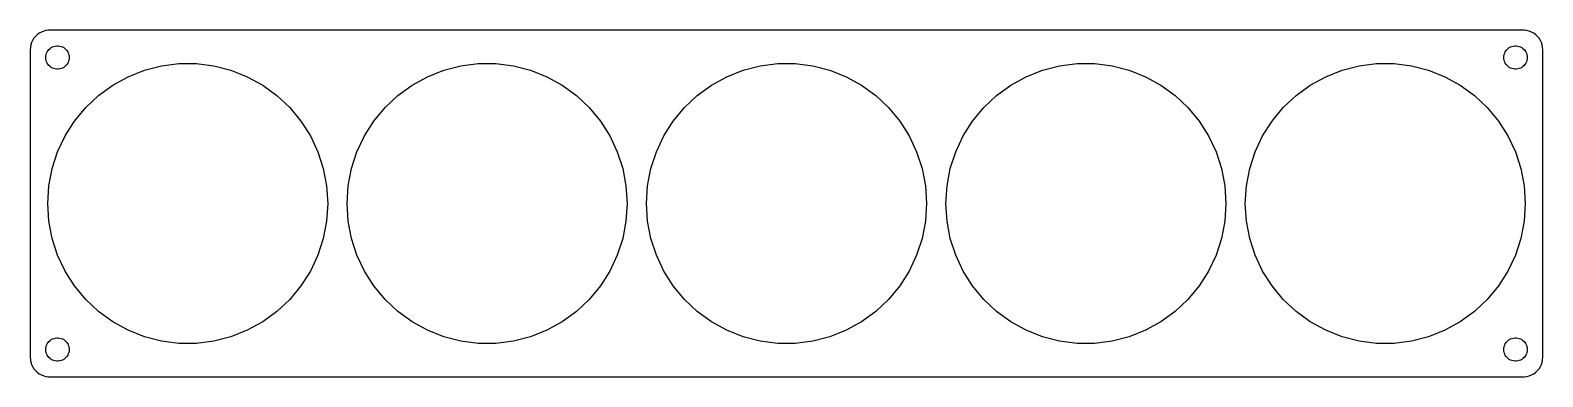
# Model space of a CAD drawing. Header units: metres. Extents: x -194 to 194, y -44 to 44.
import ezdxf

# ---------------------------------------------------------------- set-up
doc = ezdxf.new("R2010")
doc.units = ezdxf.units.M

msp = doc.modelspace()

# ---------------------------------------------------------------- linework, layer by layer
for p, q in [((-193.145, 42.9227), (-193.545, 42.4389)), ((-192.687, 43.3526), (-193.145, 42.9227)), ((-192.179, 43.7216), (-192.687, 43.3526)), ((-191.629, 44.0241), (-192.179, 43.7216)), ((-191.045, 44.2553), (-191.629, 44.0241)), ((-190.437, 44.4114), (-191.045, 44.2553)), ((-189.814, 44.4901), (-190.437, 44.4114)), ((189.814, 44.4901), (-189.814, 44.4901)), ((190.437, 44.4114), (189.814, 44.4901)), ((191.045, 44.2553), (190.437, 44.4114)), ((191.629, 44.0241), (191.045, 44.2553)), ((192.179, 43.7216), (191.629, 44.0241)), ((192.687, 43.3526), (192.179, 43.7216)), ((193.145, 42.9227), (192.687, 43.3526)), ((193.545, 42.4389), (193.145, 42.9227)), ((-194.461, 40.1267), (-194.5, 39.5)), ((-194.5, 39.5), (-194.5, -39.5)), ((-194.343, 40.7434), (-194.461, 40.1267)), ((-194.149, 41.3406), (-194.343, 40.7434)), ((-193.882, 41.9088), (-194.149, 41.3406)), ((-193.545, 42.4389), (-193.882, 41.9088)), ((-190.289, 38.6044), (-190.129, 38.9453)), ((-190.129, 38.9453), (-189.927, 39.2634)), ((-189.927, 39.2634), (-189.687, 39.5536)), ((-189.687, 39.5536), (-189.412, 39.8115)), ((-189.412, 39.8115), (-189.107, 40.033)), ((-189.107, 40.033), (-188.777, 40.2145)), ((-188.777, 40.2145), (-188.427, 40.3532)), ((-188.427, 40.3532), (-188.062, 40.4469)), ((-188.062, 40.4469), (-187.688, 40.4941)), ((-187.688, 40.4941), (-187.312, 40.4941)), ((-187.312, 40.4941), (-186.938, 40.4469)), ((-186.938, 40.4469), (-186.573, 40.3532)), ((-186.573, 40.3532), (-186.223, 40.2145)), ((-186.223, 40.2145), (-185.893, 40.033)), ((-185.893, 40.033), (-185.588, 39.8115)), ((-185.588, 39.8115), (-185.313, 39.5536)), ((-185.313, 39.5536), (-185.073, 39.2634)), ((-185.073, 39.2634), (-184.871, 38.9453)), ((-184.871, 38.9453), (-184.711, 38.6044)), ((184.711, 38.6044), (184.871, 38.9453)), ((184.871, 38.9453), (185.073, 39.2634)), ((185.073, 39.2634), (185.313, 39.5536)), ((185.313, 39.5536), (185.588, 39.8115)), ((185.588, 39.8115), (185.893, 40.033)), ((185.893, 40.033), (186.223, 40.2145)), ((186.223, 40.2145), (186.573, 40.3532)), ((186.573, 40.3532), (186.938, 40.4469)), ((186.938, 40.4469), (187.312, 40.4941)), ((187.312, 40.4941), (187.688, 40.4941)), ((187.688, 40.4941), (188.062, 40.4469)), ((188.062, 40.4469), (188.427, 40.3532)), ((188.427, 40.3532), (188.777, 40.2145)), ((188.777, 40.2145), (189.107, 40.033)), ((189.107, 40.033), (189.412, 39.8115)), ((189.412, 39.8115), (189.687, 39.5536)), ((189.687, 39.5536), (189.927, 39.2634)), ((189.927, 39.2634), (190.129, 38.9453)), ((190.129, 38.9453), (190.289, 38.6044)), ((193.882, 41.9088), (193.545, 42.4389)), ((194.149, 41.3406), (193.882, 41.9088)), ((194.343, 40.7434), (194.149, 41.3406)), ((194.461, 40.1267), (194.343, 40.7434)), ((194.5, 39.5), (194.461, 40.1267)), ((194.5, -39.5), (194.5, 39.5)), ((-190.5, 37.5), (-190.476, 37.876)), ((-190.476, 37.124), (-190.5, 37.5)), ((-190.476, 37.876), (-190.406, 38.2461)), ((-190.406, 36.7539), (-190.476, 37.124)), ((-190.406, 38.2461), (-190.289, 38.6044)), ((-190.289, 36.3956), (-190.406, 36.7539)), ((-190.129, 36.0547), (-190.289, 36.3956)), ((-189.927, 35.7366), (-190.129, 36.0547)), ((-189.687, 35.4464), (-189.927, 35.7366)), ((-189.412, 35.1885), (-189.687, 35.4464)), ((-189.107, 34.967), (-189.412, 35.1885)), ((-185.588, 35.1885), (-185.893, 34.967)), ((-185.313, 35.4464), (-185.588, 35.1885)), ((-185.073, 35.7366), (-185.313, 35.4464)), ((-184.871, 36.0547), (-185.073, 35.7366)), ((-184.711, 36.3956), (-184.871, 36.0547)), ((-184.711, 38.6044), (-184.594, 38.2461)), ((-184.594, 36.7539), (-184.711, 36.3956)), ((-184.594, 38.2461), (-184.524, 37.876)), ((-184.524, 37.124), (-184.594, 36.7539)), ((-184.524, 37.876), (-184.5, 37.5)), ((-184.5, 37.5), (-184.524, 37.124)), ((-165.125, 34.238), (-160.746, 35.3623)), ((-160.746, 35.3623), (-156.26, 35.929)), ((-156.26, 35.929), (-151.74, 35.929)), ((-151.74, 35.929), (-147.254, 35.3623)), ((-147.254, 35.3623), (-142.875, 34.238)), ((-88.1246, 34.238), (-83.7457, 35.3623)), ((-83.7457, 35.3623), (-79.2605, 35.929)), ((-79.2605, 35.929), (-74.7395, 35.929)), ((-74.7395, 35.929), (-70.2543, 35.3623)), ((-70.2543, 35.3623), (-65.8754, 34.238)), ((-11.1246, 34.238), (-6.74571, 35.3623)), ((-6.74571, 35.3623), (-2.26045, 35.929)), ((-2.26045, 35.929), (2.26045, 35.929)), ((2.26045, 35.929), (6.74571, 35.3623)), ((6.74571, 35.3623), (11.1246, 34.238)), ((65.8754, 34.238), (70.2543, 35.3623)), ((70.2543, 35.3623), (74.7395, 35.929)), ((74.7395, 35.929), (79.2605, 35.929)), ((79.2605, 35.929), (83.7457, 35.3623)), ((83.7457, 35.3623), (88.1246, 34.238)), ((142.875, 34.238), (147.254, 35.3623)), ((147.254, 35.3623), (151.74, 35.929)), ((151.74, 35.929), (156.26, 35.929)), ((156.26, 35.929), (160.746, 35.3623)), ((160.746, 35.3623), (165.125, 34.238)), ((184.5, 37.5), (184.524, 37.876)), ((184.524, 37.124), (184.5, 37.5)), ((184.524, 37.876), (184.594, 38.2461)), ((184.594, 36.7539), (184.524, 37.124)), ((184.594, 38.2461), (184.711, 38.6044)), ((184.711, 36.3956), (184.594, 36.7539)), ((184.871, 36.0547), (184.711, 36.3956)), ((185.073, 35.7366), (184.871, 36.0547)), ((185.313, 35.4464), (185.073, 35.7366)), ((185.588, 35.1885), (185.313, 35.4464)), ((185.893, 34.967), (185.588, 35.1885)), ((189.412, 35.1885), (189.107, 34.967)), ((189.687, 35.4464), (189.412, 35.1885)), ((189.927, 35.7366), (189.687, 35.4464)), ((190.129, 36.0547), (189.927, 35.7366)), ((190.289, 36.3956), (190.129, 36.0547)), ((190.289, 38.6044), (190.406, 38.2461)), ((190.406, 36.7539), (190.289, 36.3956)), ((190.406, 38.2461), (190.476, 37.876)), ((190.476, 37.124), (190.406, 36.7539)), ((190.476, 37.876), (190.5, 37.5)), ((190.5, 37.5), (190.476, 37.124)), ((-188.777, 34.7855), (-189.107, 34.967)), ((-188.427, 34.6468), (-188.777, 34.7855)), ((-188.062, 34.5531), (-188.427, 34.6468)), ((-187.688, 34.5059), (-188.062, 34.5531)), ((-187.312, 34.5059), (-187.688, 34.5059)), ((-186.938, 34.5531), (-187.312, 34.5059)), ((-186.573, 34.6468), (-186.938, 34.5531)), ((-186.223, 34.7855), (-186.573, 34.6468)), ((-185.893, 34.967), (-186.223, 34.7855)), ((-173.29, 30.3958), (-169.328, 32.5738)), ((-169.328, 32.5738), (-165.125, 34.238)), ((-142.875, 34.238), (-138.672, 32.5738)), ((-138.672, 32.5738), (-134.71, 30.3958)), ((-96.2898, 30.3958), (-92.328, 32.5738)), ((-92.328, 32.5738), (-88.1246, 34.238)), ((-65.8754, 34.238), (-61.6719, 32.5738)), ((-61.6719, 32.5738), (-57.7102, 30.3958)), ((-19.2898, 30.3958), (-15.328, 32.5738)), ((-15.328, 32.5738), (-11.1246, 34.238)), ((11.1246, 34.238), (15.328, 32.5738)), ((15.328, 32.5738), (19.2898, 30.3958)), ((57.7102, 30.3958), (61.6719, 32.5738)), ((61.6719, 32.5738), (65.8754, 34.238)), ((88.1246, 34.238), (92.328, 32.5738)), ((92.328, 32.5738), (96.2898, 30.3958)), ((134.71, 30.3958), (138.672, 32.5738)), ((138.672, 32.5738), (142.875, 34.238)), ((165.125, 34.238), (169.328, 32.5738)), ((169.328, 32.5738), (173.29, 30.3958)), ((186.223, 34.7855), (185.893, 34.967)), ((186.573, 34.6468), (186.223, 34.7855)), ((186.938, 34.5531), (186.573, 34.6468)), ((187.312, 34.5059), (186.938, 34.5531)), ((187.688, 34.5059), (187.312, 34.5059)), ((188.062, 34.5531), (187.688, 34.5059)), ((188.427, 34.6468), (188.062, 34.5531)), ((188.777, 34.7855), (188.427, 34.6468)), ((189.107, 34.967), (188.777, 34.7855)), ((-180.243, 24.6437), (-176.947, 27.7385)), ((-176.947, 27.7385), (-173.29, 30.3958)), ((-134.71, 30.3958), (-131.053, 27.7385)), ((-131.053, 27.7385), (-127.757, 24.6437)), ((-103.243, 24.6437), (-99.9473, 27.7385)), ((-99.9473, 27.7385), (-96.2898, 30.3958)), ((-57.7102, 30.3958), (-54.0527, 27.7385)), ((-54.0527, 27.7385), (-50.7571, 24.6437)), ((-26.2429, 24.6437), (-22.9473, 27.7385)), ((-22.9473, 27.7385), (-19.2898, 30.3958)), ((19.2898, 30.3958), (22.9473, 27.7385)), ((22.9473, 27.7385), (26.2429, 24.6437)), ((50.7571, 24.6437), (54.0527, 27.7385)), ((54.0527, 27.7385), (57.7102, 30.3958)), ((96.2898, 30.3958), (99.9473, 27.7385)), ((99.9473, 27.7385), (103.243, 24.6437)), ((127.757, 24.6437), (131.053, 27.7385)), ((131.053, 27.7385), (134.71, 30.3958)), ((173.29, 30.3958), (176.947, 27.7385)), ((176.947, 27.7385), (180.243, 24.6437)), ((-183.125, 21.1603), (-180.243, 24.6437)), ((-127.757, 24.6437), (-124.875, 21.1603)), ((-106.125, 21.1603), (-103.243, 24.6437)), ((-50.7571, 24.6437), (-47.8754, 21.1603)), ((-29.1246, 21.1603), (-26.2429, 24.6437)), ((26.2429, 24.6437), (29.1246, 21.1603)), ((47.8754, 21.1603), (50.7571, 24.6437)), ((103.243, 24.6437), (106.125, 21.1603)), ((124.875, 21.1603), (127.757, 24.6437)), ((180.243, 24.6437), (183.125, 21.1603)), ((-185.547, 17.3431), (-183.125, 21.1603)), ((-124.875, 21.1603), (-122.453, 17.3431)), ((-108.547, 17.3431), (-106.125, 21.1603)), ((-47.8754, 21.1603), (-45.453, 17.3431)), ((-31.547, 17.3431), (-29.1246, 21.1603)), ((29.1246, 21.1603), (31.547, 17.3431)), ((45.453, 17.3431), (47.8754, 21.1603)), ((106.125, 21.1603), (108.547, 17.3431)), ((122.453, 17.3431), (124.875, 21.1603)), ((183.125, 21.1603), (185.547, 17.3431)), ((-187.472, 13.2525), (-185.547, 17.3431)), ((-122.453, 17.3431), (-120.528, 13.2525)), ((-110.472, 13.2525), (-108.547, 17.3431)), ((-45.453, 17.3431), (-43.528, 13.2525)), ((-33.472, 13.2525), (-31.547, 17.3431)), ((31.547, 17.3431), (33.472, 13.2525)), ((43.528, 13.2525), (45.453, 17.3431)), ((108.547, 17.3431), (110.472, 13.2525)), ((120.528, 13.2525), (122.453, 17.3431)), ((185.547, 17.3431), (187.472, 13.2525)), ((-188.869, 8.95284), (-187.472, 13.2525)), ((-120.528, 13.2525), (-119.131, 8.95284)), ((-111.869, 8.95284), (-110.472, 13.2525)), ((-43.528, 13.2525), (-42.131, 8.95284)), ((-34.869, 8.95284), (-33.472, 13.2525)), ((33.472, 13.2525), (34.869, 8.95284)), ((42.131, 8.95284), (43.528, 13.2525)), ((110.472, 13.2525), (111.869, 8.95284)), ((119.131, 8.95284), (120.528, 13.2525)), ((187.472, 13.2525), (188.869, 8.95284)), ((-189.716, 4.51199), (-188.869, 8.95284)), ((-119.131, 8.95284), (-118.284, 4.51199)), ((-112.716, 4.51199), (-111.869, 8.95284)), ((-42.131, 8.95284), (-41.2839, 4.51199)), ((-35.7161, 4.51199), (-34.869, 8.95284)), ((34.869, 8.95284), (35.7161, 4.51199)), ((41.2839, 4.51199), (42.131, 8.95284)), ((111.869, 8.95284), (112.716, 4.51199)), ((118.284, 4.51199), (119.131, 8.95284)), ((188.869, 8.95284), (189.716, 4.51199)), ((-190, 0), (-189.716, 4.51199)), ((-118.284, 4.51199), (-118, 0)), ((-113, 0), (-112.716, 4.51199)), ((-41.2839, 4.51199), (-41, 0)), ((-36, 0), (-35.7161, 4.51199)), ((35.7161, 4.51199), (36, 0)), ((41, 0), (41.2839, 4.51199)), ((112.716, 4.51199), (113, 0)), ((118, 0), (118.284, 4.51199)), ((189.716, 4.51199), (190, 0)), ((-189.716, -4.51199), (-190, 0)), ((-118, 0), (-118.284, -4.51199)), ((-112.716, -4.51199), (-113, 0)), ((-41, 0), (-41.2839, -4.51199)), ((-35.7161, -4.51199), (-36, 0)), ((36, 0), (35.7161, -4.51199)), ((41.2839, -4.51199), (41, 0)), ((113, 0), (112.716, -4.51199)), ((118.284, -4.51199), (118, 0)), ((190, 0), (189.716, -4.51199)), ((-188.869, -8.95284), (-189.716, -4.51199)), ((-118.284, -4.51199), (-119.131, -8.95284)), ((-111.869, -8.95284), (-112.716, -4.51199)), ((-41.2839, -4.51199), (-42.131, -8.95284)), ((-34.869, -8.95284), (-35.7161, -4.51199)), ((35.7161, -4.51199), (34.869, -8.95284)), ((42.131, -8.95284), (41.2839, -4.51199)), ((112.716, -4.51199), (111.869, -8.95284)), ((119.131, -8.95284), (118.284, -4.51199)), ((189.716, -4.51199), (188.869, -8.95284)), ((-187.472, -13.2525), (-188.869, -8.95284)), ((-119.131, -8.95284), (-120.528, -13.2525)), ((-110.472, -13.2525), (-111.869, -8.95284)), ((-42.131, -8.95284), (-43.528, -13.2525)), ((-33.472, -13.2525), (-34.869, -8.95284)), ((34.869, -8.95284), (33.472, -13.2525)), ((43.528, -13.2525), (42.131, -8.95284)), ((111.869, -8.95284), (110.472, -13.2525)), ((120.528, -13.2525), (119.131, -8.95284)), ((188.869, -8.95284), (187.472, -13.2525)), ((-185.547, -17.3431), (-187.472, -13.2525)), ((-120.528, -13.2525), (-122.453, -17.3431)), ((-108.547, -17.3431), (-110.472, -13.2525)), ((-43.528, -13.2525), (-45.453, -17.3431)), ((-31.547, -17.3431), (-33.472, -13.2525)), ((33.472, -13.2525), (31.547, -17.3431)), ((45.453, -17.3431), (43.528, -13.2525)), ((110.472, -13.2525), (108.547, -17.3431)), ((122.453, -17.3431), (120.528, -13.2525)), ((187.472, -13.2525), (185.547, -17.3431)), ((-183.125, -21.1603), (-185.547, -17.3431)), ((-122.453, -17.3431), (-124.875, -21.1603)), ((-106.125, -21.1603), (-108.547, -17.3431)), ((-45.453, -17.3431), (-47.8754, -21.1603)), ((-29.1246, -21.1603), (-31.547, -17.3431)), ((31.547, -17.3431), (29.1246, -21.1603)), ((47.8754, -21.1603), (45.453, -17.3431)), ((108.547, -17.3431), (106.125, -21.1603)), ((124.875, -21.1603), (122.453, -17.3431)), ((185.547, -17.3431), (183.125, -21.1603)), ((-180.243, -24.6437), (-183.125, -21.1603)), ((-124.875, -21.1603), (-127.757, -24.6437)), ((-103.243, -24.6437), (-106.125, -21.1603)), ((-47.8754, -21.1603), (-50.7571, -24.6437)), ((-26.2429, -24.6437), (-29.1246, -21.1603)), ((29.1246, -21.1603), (26.2429, -24.6437)), ((50.7571, -24.6437), (47.8754, -21.1603)), ((106.125, -21.1603), (103.243, -24.6437)), ((127.757, -24.6437), (124.875, -21.1603)), ((183.125, -21.1603), (180.243, -24.6437)), ((-176.947, -27.7385), (-180.243, -24.6437)), ((-127.757, -24.6437), (-131.053, -27.7385)), ((-99.9473, -27.7385), (-103.243, -24.6437)), ((-50.7571, -24.6437), (-54.0527, -27.7385)), ((-22.9473, -27.7385), (-26.2429, -24.6437)), ((26.2429, -24.6437), (22.9473, -27.7385)), ((54.0527, -27.7385), (50.7571, -24.6437)), ((103.243, -24.6437), (99.9473, -27.7385)), ((131.053, -27.7385), (127.757, -24.6437)), ((180.243, -24.6437), (176.947, -27.7385)), ((-173.29, -30.3958), (-176.947, -27.7385)), ((-169.328, -32.5738), (-173.29, -30.3958)), ((-134.71, -30.3958), (-138.672, -32.5738)), ((-131.053, -27.7385), (-134.71, -30.3958)), ((-96.2898, -30.3958), (-99.9473, -27.7385)), ((-92.328, -32.5738), (-96.2898, -30.3958)), ((-57.7102, -30.3958), (-61.6719, -32.5738)), ((-54.0527, -27.7385), (-57.7102, -30.3958)), ((-19.2898, -30.3958), (-22.9473, -27.7385)), ((-15.328, -32.5738), (-19.2898, -30.3958)), ((19.2898, -30.3958), (15.328, -32.5738)), ((22.9473, -27.7385), (19.2898, -30.3958)), ((57.7102, -30.3958), (54.0527, -27.7385)), ((61.6719, -32.5738), (57.7102, -30.3958)), ((96.2898, -30.3958), (92.328, -32.5738)), ((99.9473, -27.7385), (96.2898, -30.3958)), ((134.71, -30.3958), (131.053, -27.7385)), ((138.672, -32.5738), (134.71, -30.3958)), ((173.29, -30.3958), (169.328, -32.5738)), ((176.947, -27.7385), (173.29, -30.3958)), ((-189.412, -35.1885), (-189.107, -34.967)), ((-189.107, -34.967), (-188.777, -34.7855)), ((-188.777, -34.7855), (-188.427, -34.6468)), ((-188.427, -34.6468), (-188.062, -34.5531)), ((-188.062, -34.5531), (-187.688, -34.5059)), ((-187.688, -34.5059), (-187.312, -34.5059)), ((-187.312, -34.5059), (-186.938, -34.5531)), ((-186.938, -34.5531), (-186.573, -34.6468)), ((-186.573, -34.6468), (-186.223, -34.7855)), ((-186.223, -34.7855), (-185.893, -34.967)), ((-185.893, -34.967), (-185.588, -35.1885)), ((-165.125, -34.238), (-169.328, -32.5738)), ((-160.746, -35.3623), (-165.125, -34.238)), ((-142.875, -34.238), (-147.254, -35.3623)), ((-138.672, -32.5738), (-142.875, -34.238)), ((-88.1246, -34.238), (-92.328, -32.5738)), ((-83.7457, -35.3623), (-88.1246, -34.238)), ((-65.8754, -34.238), (-70.2543, -35.3623)), ((-61.6719, -32.5738), (-65.8754, -34.238)), ((-11.1246, -34.238), (-15.328, -32.5738)), ((-6.74571, -35.3623), (-11.1246, -34.238)), ((11.1246, -34.238), (6.74571, -35.3623)), ((15.328, -32.5738), (11.1246, -34.238)), ((65.8754, -34.238), (61.6719, -32.5738)), ((70.2543, -35.3623), (65.8754, -34.238)), ((88.1246, -34.238), (83.7457, -35.3623)), ((92.328, -32.5738), (88.1246, -34.238)), ((142.875, -34.238), (138.672, -32.5738)), ((147.254, -35.3623), (142.875, -34.238)), ((165.125, -34.238), (160.746, -35.3623)), ((169.328, -32.5738), (165.125, -34.238)), ((185.588, -35.1885), (185.893, -34.967)), ((185.893, -34.967), (186.223, -34.7855)), ((186.223, -34.7855), (186.573, -34.6468)), ((186.573, -34.6468), (186.938, -34.5531)), ((186.938, -34.5531), (187.312, -34.5059)), ((187.312, -34.5059), (187.688, -34.5059)), ((187.688, -34.5059), (188.062, -34.5531)), ((188.062, -34.5531), (188.427, -34.6468)), ((188.427, -34.6468), (188.777, -34.7855)), ((188.777, -34.7855), (189.107, -34.967)), ((189.107, -34.967), (189.412, -35.1885)), ((-190.5, -37.5), (-190.476, -37.124)), ((-190.476, -37.876), (-190.5, -37.5)), ((-190.476, -37.124), (-190.406, -36.7539)), ((-190.406, -38.2461), (-190.476, -37.876)), ((-190.406, -36.7539), (-190.289, -36.3956)), ((-190.289, -38.6044), (-190.406, -38.2461)), ((-190.289, -36.3956), (-190.129, -36.0547)), ((-190.129, -38.9453), (-190.289, -38.6044)), ((-190.129, -36.0547), (-189.927, -35.7366)), ((-189.927, -35.7366), (-189.687, -35.4464)), ((-189.687, -35.4464), (-189.412, -35.1885)), ((-185.588, -35.1885), (-185.313, -35.4464)), ((-185.313, -35.4464), (-185.073, -35.7366)), ((-185.073, -35.7366), (-184.871, -36.0547)), ((-184.871, -36.0547), (-184.711, -36.3956)), ((-184.711, -38.6044), (-184.871, -38.9453)), ((-184.711, -36.3956), (-184.594, -36.7539)), ((-184.594, -38.2461), (-184.711, -38.6044)), ((-184.594, -36.7539), (-184.524, -37.124)), ((-184.524, -37.876), (-184.594, -38.2461)), ((-184.524, -37.124), (-184.5, -37.5)), ((-184.5, -37.5), (-184.524, -37.876)), ((-156.26, -35.929), (-160.746, -35.3623)), ((-151.74, -35.929), (-156.26, -35.929)), ((-147.254, -35.3623), (-151.74, -35.929)), ((-79.2605, -35.929), (-83.7457, -35.3623)), ((-74.7395, -35.929), (-79.2605, -35.929)), ((-70.2543, -35.3623), (-74.7395, -35.929)), ((-2.26045, -35.929), (-6.74571, -35.3623)), ((2.26045, -35.929), (-2.26045, -35.929)), ((6.74571, -35.3623), (2.26045, -35.929)), ((74.7395, -35.929), (70.2543, -35.3623)), ((79.2605, -35.929), (74.7395, -35.929)), ((83.7457, -35.3623), (79.2605, -35.929)), ((151.74, -35.929), (147.254, -35.3623)), ((156.26, -35.929), (151.74, -35.929)), ((160.746, -35.3623), (156.26, -35.929)), ((184.5, -37.5), (184.524, -37.124)), ((184.524, -37.876), (184.5, -37.5)), ((184.524, -37.124), (184.594, -36.7539)), ((184.594, -38.2461), (184.524, -37.876)), ((184.594, -36.7539), (184.711, -36.3956)), ((184.711, -38.6044), (184.594, -38.2461)), ((184.711, -36.3956), (184.871, -36.0547)), ((184.871, -38.9453), (184.711, -38.6044)), ((184.871, -36.0547), (185.073, -35.7366)), ((185.073, -35.7366), (185.313, -35.4464)), ((185.313, -35.4464), (185.588, -35.1885)), ((189.412, -35.1885), (189.687, -35.4464)), ((189.687, -35.4464), (189.927, -35.7366)), ((189.927, -35.7366), (190.129, -36.0547)), ((190.129, -36.0547), (190.289, -36.3956)), ((190.289, -38.6044), (190.129, -38.9453)), ((190.289, -36.3956), (190.406, -36.7539)), ((190.406, -38.2461), (190.289, -38.6044)), ((190.406, -36.7539), (190.476, -37.124)), ((190.476, -37.876), (190.406, -38.2461)), ((190.476, -37.124), (190.5, -37.5)), ((190.5, -37.5), (190.476, -37.876)), ((-194.5, -39.5), (-194.461, -40.1267)), ((-194.461, -40.1267), (-194.343, -40.7434)), ((-194.343, -40.7434), (-194.149, -41.3406)), ((-194.149, -41.3406), (-193.882, -41.9088)), ((-193.882, -41.9088), (-193.545, -42.4389)), ((-193.545, -42.4389), (-193.145, -42.9227)), ((-189.927, -39.2634), (-190.129, -38.9453)), ((-189.687, -39.5536), (-189.927, -39.2634)), ((-189.412, -39.8115), (-189.687, -39.5536)), ((-189.107, -40.033), (-189.412, -39.8115)), ((-188.777, -40.2145), (-189.107, -40.033)), ((-188.427, -40.3532), (-188.777, -40.2145)), ((-188.062, -40.4469), (-188.427, -40.3532)), ((-187.688, -40.4941), (-188.062, -40.4469)), ((-187.312, -40.4941), (-187.688, -40.4941)), ((-186.938, -40.4469), (-187.312, -40.4941)), ((-186.573, -40.3532), (-186.938, -40.4469)), ((-186.223, -40.2145), (-186.573, -40.3532)), ((-185.893, -40.033), (-186.223, -40.2145)), ((-185.588, -39.8115), (-185.893, -40.033)), ((-185.313, -39.5536), (-185.588, -39.8115)), ((-185.073, -39.2634), (-185.313, -39.5536)), ((-184.871, -38.9453), (-185.073, -39.2634)), ((185.073, -39.2634), (184.871, -38.9453)), ((185.313, -39.5536), (185.073, -39.2634)), ((185.588, -39.8115), (185.313, -39.5536)), ((185.893, -40.033), (185.588, -39.8115)), ((186.223, -40.2145), (185.893, -40.033)), ((186.573, -40.3532), (186.223, -40.2145)), ((186.938, -40.4469), (186.573, -40.3532)), ((187.312, -40.4941), (186.938, -40.4469)), ((187.688, -40.4941), (187.312, -40.4941)), ((188.062, -40.4469), (187.688, -40.4941)), ((188.427, -40.3532), (188.062, -40.4469)), ((188.777, -40.2145), (188.427, -40.3532)), ((189.107, -40.033), (188.777, -40.2145)), ((189.412, -39.8115), (189.107, -40.033)), ((189.687, -39.5536), (189.412, -39.8115)), ((189.927, -39.2634), (189.687, -39.5536)), ((190.129, -38.9453), (189.927, -39.2634)), ((193.145, -42.9227), (193.545, -42.4389)), ((193.545, -42.4389), (193.882, -41.9088)), ((193.882, -41.9088), (194.149, -41.3406)), ((194.149, -41.3406), (194.343, -40.7434)), ((194.343, -40.7434), (194.461, -40.1267)), ((194.461, -40.1267), (194.5, -39.5)), ((-193.145, -42.9227), (-192.687, -43.3526)), ((-192.687, -43.3526), (-192.179, -43.7216)), ((-192.179, -43.7216), (-191.629, -44.0241)), ((-191.629, -44.0241), (-191.045, -44.2553)), ((-191.045, -44.2553), (-190.437, -44.4114)), ((-190.437, -44.4114), (-189.814, -44.4901)), ((-189.814, -44.4901), (189.814, -44.4901)), ((189.814, -44.4901), (190.437, -44.4114)), ((190.437, -44.4114), (191.045, -44.2553)), ((191.045, -44.2553), (191.629, -44.0241)), ((191.629, -44.0241), (192.179, -43.7216)), ((192.179, -43.7216), (192.687, -43.3526)), ((192.687, -43.3526), (193.145, -42.9227))]:
    msp.add_line(p, q)

doc.saveas('drawing.dxf')
